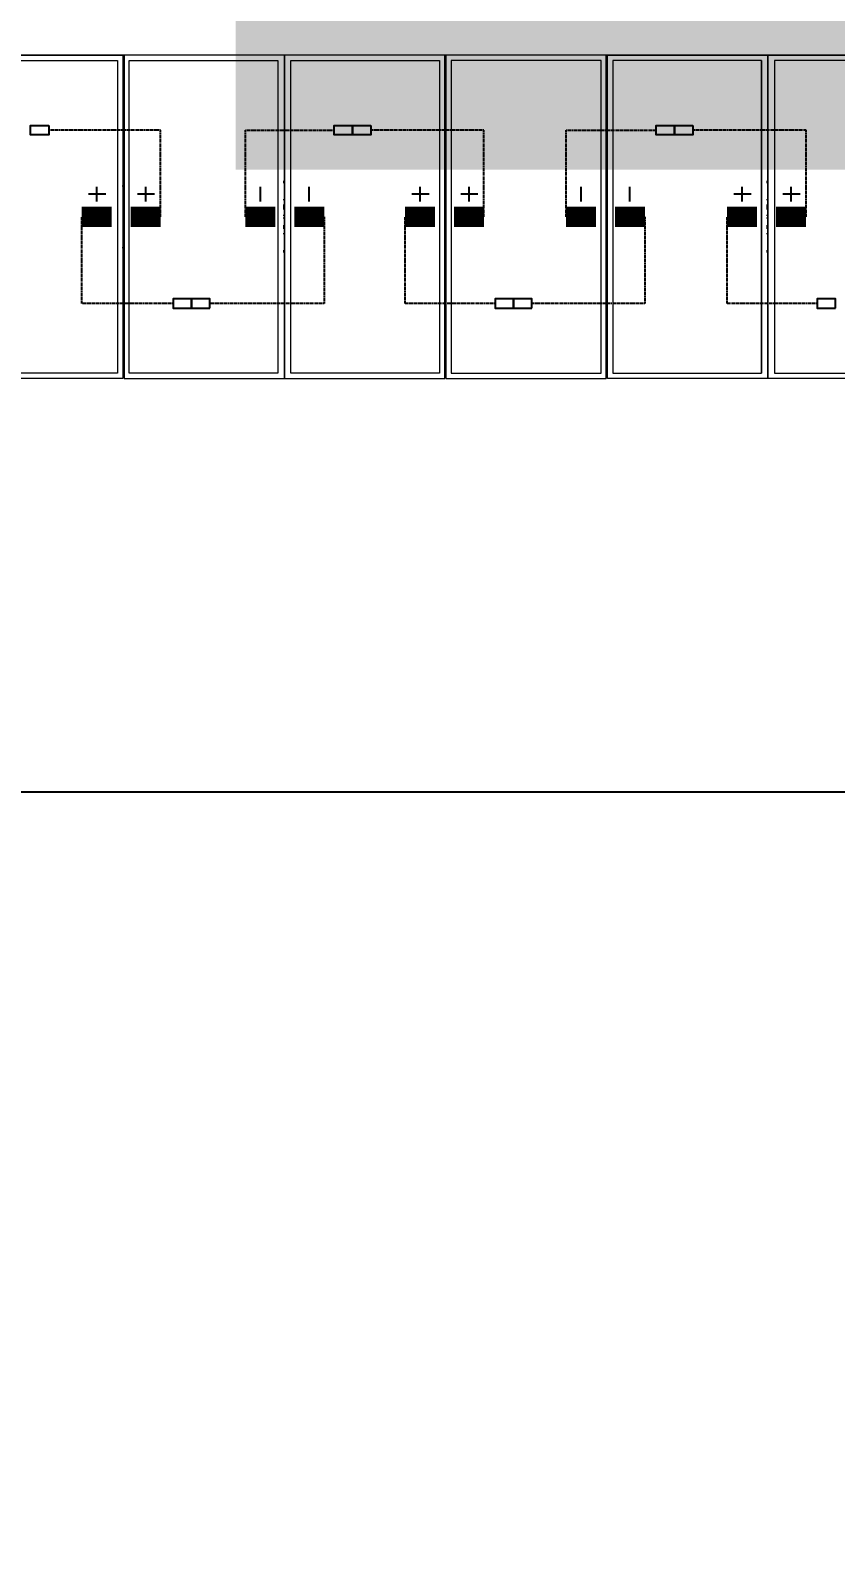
# Model space of a CAD drawing. Header units: feet. Extents: x -327 to 55127, y -2634 to 4121.
# Drawn here: x 6328.3 to 6528.3, y 2257.3 to 2636 of the extents above; entities that cross this region are included whole.
import ezdxf
from ezdxf.enums import TextEntityAlignment as Align

# ---------------------------------------------------------------- set-up
doc = ezdxf.new("R2018")
doc.units = ezdxf.units.FT
doc.header["$MEASUREMENT"] = 0
doc.linetypes.add('HIDDEN', pattern=[0.375, 0.25, -0.125])
for name, color, linetype in [('E-HARN-COMP', 8, 'Continuous'), ('E-TRNK-CABL-NEG', 6, 'HIDDEN'), ('E-TRUNK-CABLE-POS', 6, 'HIDDEN'), ('G-ANNO-TEXT', 1, 'Continuous'), ('Polarity-Text', 7, 'Continuous')]:
    doc.layers.add(name, color=color, linetype=linetype)
doc.styles.add('NEI-A', font='arial.ttf')
doc.styles.get("Standard").update_dxf_attribs({"font": 'arial.ttf'})

# ---------------------------------------------------------------- blocks, each defined once
blk = doc.blocks.new('A$Ccdbb2b2c')
at = {"lineweight": 5}
for points in [[(2.2199, 0.4133), (2.2199, 0), (2.4249, 0), (2.4249, 0.4133)], [(2.4249, 0.4133), (2.4249, 0), (2.6299, 0), (2.6299, 0.4133)], [(2.4249, 0), (2.4249, 0.4133)], [(2.8366, 0.4133), (2.8366, 0), (2.6316, 0), (2.6316, 0.4133)], [(2.8382, 0.4133), (3.0432, 0.4133), (3.0432, 0), (2.8382, 0)], [(3.0432, 0.4133), (3.2482, 0.4133), (3.2482, 0), (3.0432, 0)], [(3.2499, 0), (3.4549, 0), (3.4549, 0.4133), (3.2499, 0.4133)], [(2.4166, 0.4067), (2.4166, 0.0067), (2.2266, 0.0067), (2.2266, 0.4067)], [(2.6232, 0.4067), (2.6232, 0.0067), (2.4332, 0.0067), (2.4332, 0.4067)], [(2.4332, 0.0067), (2.4332, 0.4067)], [(2.6382, 0.4067), (2.8299, 0.4067), (2.8299, 0.0067), (2.6382, 0.0067)], [(2.8449, 0.4067), (2.8449, 0.0067), (3.0349, 0.0067), (3.0349, 0.4067)], [(3.0515, 0.4067), (3.0515, 0.0067), (3.2415, 0.0067), (3.2415, 0.4067)], [(3.2565, 0.0067), (3.4482, 0.0067), (3.4482, 0.4067), (3.2565, 0.4067)]]:
    blk.add_lwpolyline(points, close=True, dxfattribs=at)
for points in [[(2.2199, 0.4133), (4.0732, 0.4133)], [(2.4249, 0), (2.4249, 0.4133)], [(2.4332, 0.0067), (2.4332, 0.4067)], [(2.4249, 0.2517), (2.4266, 0.2517)], [(2.4249, 0.25), (2.4266, 0.25)], [(2.4249, 0.235), (2.4249, 0.2467), (2.4249, 0.2433)], [(2.6299, 0.2517), (2.6316, 0.2517)], [(2.6299, 0.25), (2.6316, 0.25)], [(2.6299, 0.235), (2.6316, 0.2467), (2.6316, 0.2433)], [(2.8366, 0.2517), (2.8382, 0.2517)], [(2.8366, 0.25), (2.8382, 0.25)], [(2.8366, 0.235), (2.8382, 0.2467), (2.8382, 0.2433)], [(3.0432, 0.2517), (3.0449, 0.2517)], [(3.0432, 0.25), (3.0449, 0.25)], [(3.0432, 0.235), (3.0432, 0.2467), (3.0432, 0.2433)], [(3.2482, 0.2517), (3.2499, 0.2517)], [(3.2482, 0.25), (3.2499, 0.25)], [(3.2482, 0.235), (3.2499, 0.2467), (3.2499, 0.2433)], [(2.4249, 0.2283), (2.4266, 0.2283)], [(2.4249, 0.2217), (2.4266, 0.2217)], [(2.4249, 0.22), (2.4266, 0.22)], [(2.4249, 0.2183), (2.4266, 0.2183)], [(2.4249, 0.2167), (2.4266, 0.2167)], [(2.6299, 0.2283), (2.6316, 0.2283)], [(2.6316, 0.2217), (2.6299, 0.2217)], [(2.6299, 0.22), (2.6316, 0.22)], [(2.6299, 0.2183), (2.6316, 0.2183)], [(2.6316, 0.2167), (2.6299, 0.2167)], [(2.8366, 0.2283), (2.8382, 0.2283)], [(2.8382, 0.2217), (2.8366, 0.2217)], [(2.8366, 0.22), (2.8382, 0.22)], [(2.8366, 0.2183), (2.8382, 0.2183)], [(2.8382, 0.2167), (2.8366, 0.2167)], [(3.0432, 0.2283), (3.0449, 0.2283)], [(3.0432, 0.2217), (3.0449, 0.2217)], [(3.0432, 0.22), (3.0449, 0.22)], [(3.0432, 0.2183), (3.0449, 0.2183)], [(3.0432, 0.2167), (3.0449, 0.2167)], [(3.2482, 0.2283), (3.2499, 0.2283)], [(3.2499, 0.2217), (3.2482, 0.2217)], [(3.2482, 0.22), (3.2499, 0.22)], [(3.2482, 0.2183), (3.2499, 0.2183)], [(3.2499, 0.2167), (3.2482, 0.2167)], [(2.4249, 0.2083), (2.4266, 0.2083)], [(2.4249, 0.205), (2.4266, 0.205)], [(2.4249, 0.195), (2.4266, 0.195)], [(2.6299, 0.2083), (2.6316, 0.2083)], [(2.6316, 0.205), (2.6299, 0.205)], [(2.6299, 0.195), (2.6316, 0.195)], [(2.8366, 0.2083), (2.8382, 0.2083)], [(2.8382, 0.205), (2.8366, 0.205)], [(2.8366, 0.195), (2.8382, 0.195)], [(3.0432, 0.2083), (3.0449, 0.2083)], [(3.0432, 0.205), (3.0449, 0.205)], [(3.0432, 0.195), (3.0449, 0.195)], [(3.2482, 0.2083), (3.2499, 0.2083)], [(3.2499, 0.205), (3.2482, 0.205)], [(3.2482, 0.195), (3.2499, 0.195)], [(2.4249, 0.1933), (2.4266, 0.1933)], [(2.4249, 0.1917), (2.4266, 0.1917)], [(2.4249, 0.185), (2.4266, 0.185)], [(2.4249, 0.17), (2.4249, 0.1667), (2.4249, 0.1783)], [(2.6316, 0.1933), (2.6299, 0.1933)], [(2.6299, 0.1917), (2.6316, 0.1917)], [(2.6316, 0.185), (2.6299, 0.185)], [(2.6316, 0.17), (2.6316, 0.1667), (2.6299, 0.1783)], [(2.8382, 0.1933), (2.8366, 0.1933)], [(2.8366, 0.1917), (2.8382, 0.1917)], [(2.8382, 0.185), (2.8366, 0.185)], [(2.8382, 0.17), (2.8382, 0.1667), (2.8366, 0.1783)], [(3.0432, 0.1933), (3.0449, 0.1933)], [(3.0432, 0.1917), (3.0449, 0.1917)], [(3.0432, 0.185), (3.0449, 0.185)], [(3.0432, 0.17), (3.0432, 0.1667), (3.0432, 0.1783)], [(3.2499, 0.1933), (3.2482, 0.1933)], [(3.2482, 0.1917), (3.2499, 0.1917)], [(3.2499, 0.185), (3.2482, 0.185)], [(3.2499, 0.17), (3.2499, 0.1667), (3.2482, 0.1783)], [(2.4249, 0.1667), (2.4249, 0.1667)], [(2.4249, 0.1633), (2.4266, 0.1633)], [(2.4249, 0.1617), (2.4266, 0.1617)], [(2.6299, 0.1633), (2.6316, 0.1633)], [(2.6299, 0.1617), (2.6316, 0.1617)], [(2.6316, 0.1667), (2.6316, 0.1667)], [(2.8366, 0.1633), (2.8382, 0.1633)], [(2.8366, 0.1617), (2.8382, 0.1617)], [(2.8382, 0.1667), (2.8382, 0.1667)], [(3.0432, 0.1667), (3.0432, 0.1667)], [(3.0432, 0.1633), (3.0449, 0.1633)], [(3.0432, 0.1617), (3.0449, 0.1617)], [(3.2482, 0.1633), (3.2499, 0.1633)], [(3.2482, 0.1617), (3.2499, 0.1617)], [(3.2499, 0.1667), (3.2499, 0.1667)]]:
    blk.add_lwpolyline(points, dxfattribs=at)
blk = doc.blocks.new('DETAIL_TITLE')
at = {"style": 'NEI-A', "flags": 8}
blk.add_attdef('#', text='', height=0.2, dxfattribs=at).set_placement((0.5922, -0.5109), align=Align.MIDDLE_CENTER)
at = {"lineweight": 30, "flags": 104}
blk.add_attdef('DETAIL_TITLE', text='', height=0.2, dxfattribs=at).set_placement((0.9099, -0.5251), align=Align.BOTTOM_LEFT)
at = {"style": 'NEI-A'}
for tag, p in [('SCALE:', (0.9386, -0.7379)), ('1"_=_', (1.5474, -0.7379))]:
    blk.add_attdef(tag, text='', height=0.1, dxfattribs=at).set_placement(p, align=Align.BOTTOM_LEFT)

msp = doc.modelspace()

# ---------------------------------------------------------------- linework, layer by layer
at = {"layer": 'E-HARN-COMP'}
for points in [[(6332.85, 2612.43), (6332.85, 2610.1), (6328.28, 2610.1), (6328.28, 2612.43)], [(6408.28, 2612.43), (6408.28, 2610.1), (6403.72, 2610.1), (6403.72, 2612.43)], [(6412.85, 2612.43), (6412.85, 2610.1), (6408.28, 2610.1), (6408.28, 2612.43)], [(6488.28, 2612.43), (6488.28, 2610.1), (6483.72, 2610.1), (6483.72, 2612.43)], [(6492.85, 2612.43), (6492.85, 2610.1), (6488.28, 2610.1), (6488.28, 2612.43)], [(6368.29, 2567.03), (6368.29, 2569.36), (6363.72, 2569.36), (6363.72, 2567.03)], [(6372.85, 2567.03), (6372.85, 2569.36), (6368.29, 2569.36), (6368.29, 2567.03)], [(6448.29, 2567.03), (6448.29, 2569.36), (6443.72, 2569.36), (6443.72, 2567.03)], [(6452.85, 2567.03), (6452.85, 2569.36), (6448.29, 2569.36), (6448.29, 2567.03)], [(6528.29, 2567.03), (6528.29, 2569.36), (6523.72, 2569.36), (6523.72, 2567.03)]]:
    msp.add_lwpolyline(points, close=True, dxfattribs=at)
at = {"layer": 'E-HARN-COMP', "const_width": 5}
for points in [[(6341, 2589.73), (6348.46, 2589.73)], [(6360.6, 2589.73), (6353.15, 2589.73)], [(6381.68, 2589.73), (6389.14, 2589.73)], [(6401.27, 2589.73), (6393.82, 2589.73)], [(6421.34, 2589.73), (6428.8, 2589.73)], [(6440.94, 2589.73), (6433.48, 2589.73)], [(6461.35, 2589.73), (6468.8, 2589.73)], [(6480.94, 2589.73), (6473.48, 2589.73)], [(6501.36, 2589.73), (6508.82, 2589.73)], [(6520.96, 2589.73), (6513.51, 2589.73)]]:
    msp.add_lwpolyline(points, dxfattribs=at)
at = {"layer": 'E-TRNK-CABL-NEG', "ltscale": 0.1}
for points in [[(6381.68, 2589.73), (6381.68, 2611.26), (6403.72, 2611.26)], [(6461.35, 2589.73), (6461.35, 2611.26), (6483.72, 2611.26)], [(6401.27, 2589.73), (6401.27, 2568.19), (6372.85, 2568.19)], [(6480.94, 2589.73), (6480.94, 2568.19), (6452.85, 2568.19)]]:
    msp.add_lwpolyline(points, dxfattribs=at)
at = {"layer": 'E-TRUNK-CABLE-POS', "ltscale": 0.1}
for points in [[(6360.6, 2589.73), (6360.6, 2611.26), (6332.7, 2611.26)], [(6440.94, 2589.73), (6440.94, 2611.26), (6412.7, 2611.26)], [(6520.96, 2589.73), (6520.96, 2611.26), (6492.7, 2611.26)], [(6363.87, 2568.19), (6341, 2568.19), (6341, 2589.73)], [(6443.87, 2568.19), (6421.34, 2568.19), (6421.34, 2589.73)], [(6523.87, 2568.19), (6501.36, 2568.19), (6501.36, 2589.73)]]:
    msp.add_lwpolyline(points, dxfattribs=at)
at = {"layer": 'Polarity-Text'}
for p, q in [((6346.97, 2595.38), (6342.7, 2595.38)), ((6344.69, 2597.19), (6344.69, 2593.57)), ((6359.11, 2595.38), (6354.84, 2595.38)), ((6356.84, 2597.19), (6356.84, 2593.57)), ((6385.33, 2597.19), (6385.33, 2593.57)), ((6397.47, 2597.19), (6397.47, 2593.57)), ((6427.31, 2595.38), (6423.03, 2595.38)), ((6425.03, 2597.19), (6425.03, 2593.57)), ((6439.45, 2595.38), (6435.18, 2595.38)), ((6437.17, 2597.19), (6437.17, 2593.57)), ((6465, 2597.19), (6465, 2593.57)), ((6477.13, 2597.19), (6477.13, 2593.57)), ((6507.33, 2595.38), (6503.06, 2595.38)), ((6505.05, 2597.19), (6505.05, 2593.57)), ((6519.47, 2595.38), (6515.2, 2595.38)), ((6517.2, 2597.19), (6517.2, 2593.57))]:
    msp.add_line(p, q, dxfattribs=at)

# ---------------------------------------------------------------- block references
at = {"xscale": -194.318304, "yscale": 194.318304, "zscale": 194.318304}
msp.add_blockref('A$Ccdbb2b2c', (6982.71, 2549.57), dxfattribs=at)
at = {"layer": 'G-ANNO-TEXT'}
ref = msp.add_blockref('DETAIL_TITLE', (64.44, 3394.18), dxfattribs=dict(at, xscale=128.9267043143703, yscale=128.9267043143703, zscale=128.9267043143703))
lines = msp.add_mtext('{\\LDC BLOCK TYPE-1 (3) STRINGS (78) MODULES [580W] }', dxfattribs={"layer": '0', "insert": (181.75, 3365.15), "char_height": 1362.0506, "attachment_point": 1})
ref.add_attrib('DETAIL_TITLE', '', (181.75, 3365.15)).embed_mtext(lines)
ref = msp.add_blockref('DETAIL_TITLE', (4396.28, 3403.79), dxfattribs=dict(at, xscale=128.9267043143703, yscale=128.9267043143703, zscale=128.9267043143703))
lines = msp.add_mtext('{\\LDC BLOCK TYPE-4 (3) STRINGS (81) MODULES [400W] }', dxfattribs={"layer": '0', "insert": (4513.59, 3374.77), "char_height": 773.2846, "attachment_point": 1})
ref.add_attrib('DETAIL_TITLE', '', (4513.59, 3374.77)).embed_mtext(lines)

doc.saveas('drawing.dxf')
